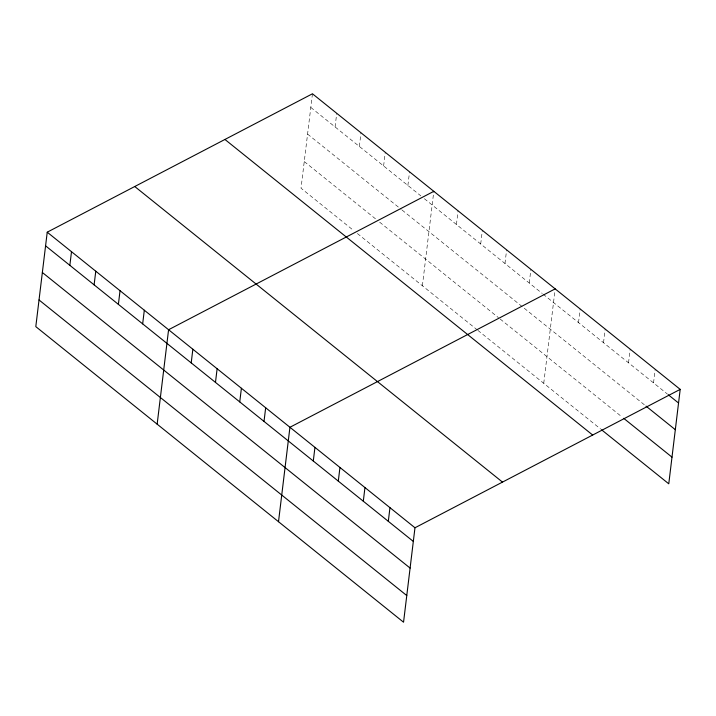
<?xml version="1.0" encoding="UTF-8"?>
<svg xmlns="http://www.w3.org/2000/svg" width="716" height="716" viewBox="0 0 716 716"><rect width="100%" height="100%" fill="white"/><g stroke="black" fill="none" stroke-linecap="round" stroke-linejoin="round"><path stroke-width="0.54" stroke-dasharray="3.58 2.69" d="M312.453 93.787L301.024 188.227L353.901 230.731M335.079 126.938L336.726 113.298M359.351 146.449L360.998 132.8M383.615 165.96L385.271 152.311M407.887 185.462L409.543 171.822M422.386 285.774L433.815 191.333M456.432 224.484L458.079 210.835M480.705 243.995L482.351 230.346M504.977 263.497L506.624 249.857M529.249 283.008L530.896 269.368M543.739 383.311L555.168 288.87M578.519 322.621L580.175 308.972M603.525 342.713L605.181 329.074M628.532 362.815L630.187 349.175M653.538 382.917L655.194 369.268M310.807 107.427L420.892 195.916M424.355 198.708L542.245 293.462M543.113 294.16L667.339 394.006M307.576 134.098L401.193 209.341M402.061 210.039L645.143 405.417M304.255 161.565L376.204 219.391M379.668 222.184L498.425 317.635M500.153 319.023L621.989 416.954M357.374 233.514L476.99 329.664M477.858 330.362L600.652 429.054"/><path stroke-width="1.07" d="M47.229 232.19L35.8 326.63L403.547 622.213L414.976 527.773L680.2 389.37L312.453 93.787L47.229 232.19L414.976 527.773M69.846 265.341L71.502 251.701M94.118 284.852L95.774 271.203M118.391 304.354L120.037 290.714M142.663 323.865L144.31 310.225M157.153 424.167L168.582 329.727L433.815 191.333M191.208 362.887L192.855 349.238M215.471 382.389L217.127 368.749M239.744 401.9L241.399 388.26M264.016 421.411L265.672 407.762M278.506 521.713L289.935 427.273L555.168 288.87M313.295 461.015L314.942 447.375M338.301 481.116L339.948 467.476M363.307 501.218L364.954 487.569M388.314 521.32L389.96 507.671M680.2 389.37L668.771 483.81L601.512 429.752M668.198 394.695L678.553 403.019M646.002 406.115L675.322 429.681M623.708 418.332L672.002 457.148M224.931 139.459L592.678 435.042M134.751 186.518L502.498 482.101M45.573 245.83L413.32 541.421M42.351 272.492L410.098 568.083M39.031 299.968L406.769 595.551"/></g></svg>
